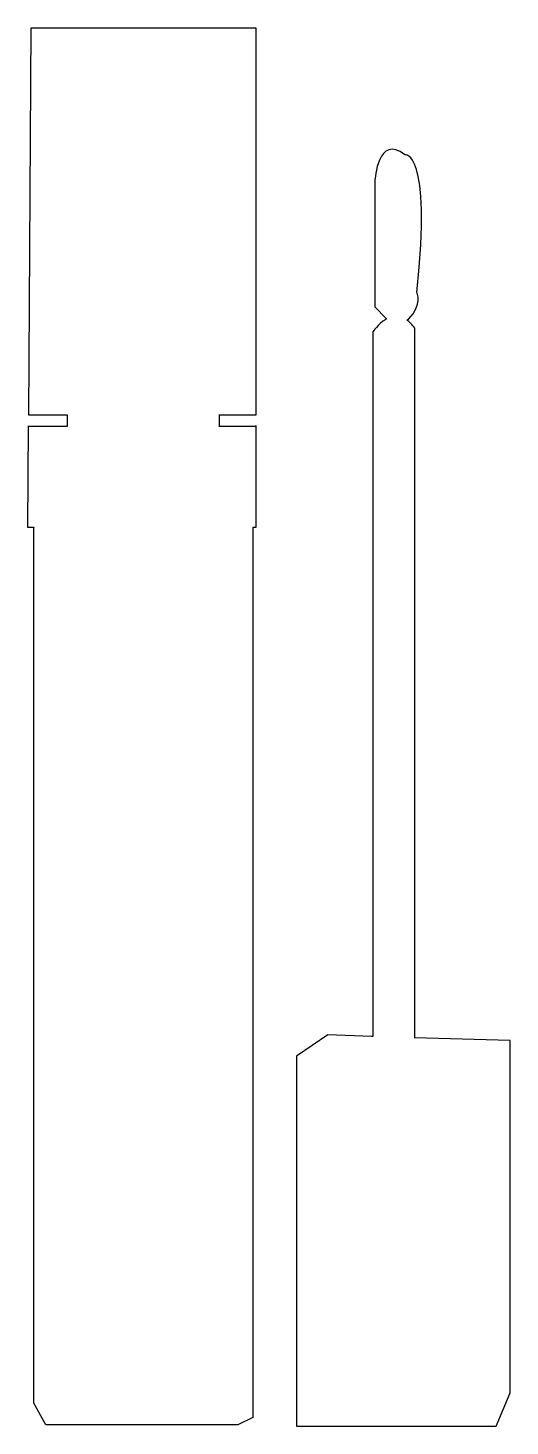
# Model space of a CAD drawing. Header units: centimetres. Extents: x -3.8 to 3.8, y -11 to 11.
import ezdxf

# ---------------------------------------------------------------- set-up
doc = ezdxf.new("R2010")
doc.units = ezdxf.units.CM
doc.header["$MEASUREMENT"] = 0
doc.layers.add('Camada 1', color=7, linetype='Continuous')

msp = doc.modelspace()

# ---------------------------------------------------------------- linework, layer by layer
at = {"layer": 'Camada 1'}
for points, knots in [([(-0.25006, 3.12911), (-0.25006, 3.12911), (-0.20471, 3.12911), (-0.20471, 3.12911), (-0.20471, 3.12911), (-0.20471, 3.12911), (-0.20471, 4.72478), (-0.20471, 4.72478), (-0.20471, 4.72478), (-0.20471, 4.72478), (-0.20471, 4.71693), (-0.20471, 4.71693), (-0.20471, 4.71693), (-0.20471, 4.71693), (-0.78772, 4.71693), (-0.78772, 4.71693), (-0.78772, 4.71693), (-0.78772, 4.71693), (-0.78258, 4.71693), (-0.78258, 4.71693), (-0.78258, 4.71693), (-0.78258, 4.71693), (-0.78258, 4.88959), (-0.78258, 4.88959), (-0.78258, 4.88959), (-0.78258, 4.88959), (-0.7878, 4.88959), (-0.7878, 4.88959), (-0.7878, 4.88959), (-0.7878, 4.88959), (-0.20471, 4.88959), (-0.20471, 4.88959), (-0.20471, 4.88959), (-0.20471, 4.88959), (-0.20471, 4.89184), (-0.20471, 4.89184), (-0.20471, 4.89184), (-0.20471, 4.89184), (-0.20471, 10.95517), (-0.20471, 10.95517), (-0.20471, 10.95517), (-0.20471, 10.95517), (-3.72605, 10.95517), (-3.72605, 10.95517), (-3.72605, 10.95517), (-3.72605, 10.95517), (-3.7651, 4.89184), (-3.7651, 4.89184), (-3.7651, 4.89184), (-3.7651, 4.89184), (-3.76499, 4.88959), (-3.76499, 4.88959), (-3.76499, 4.88959), (-3.76499, 4.88959), (-3.17061, 4.88959), (-3.17061, 4.88959), (-3.17061, 4.88959), (-3.17061, 4.88959), (-3.15939, 4.88959), (-3.15939, 4.88959), (-3.15939, 4.88959), (-3.15939, 4.88959), (-3.15939, 4.71693), (-3.15939, 4.71693), (-3.15939, 4.71693), (-3.15939, 4.71693), (-3.1587, 4.71693), (-3.1587, 4.71693), (-3.1587, 4.71693), (-3.1587, 4.71693), (-3.76619, 4.71693), (-3.76619, 4.71693), (-3.76619, 4.71693), (-3.76619, 4.71693), (-3.76619, 4.71859), (-3.76619, 4.71859), (-3.76619, 4.71859), (-3.76619, 4.71859), (-3.77642, 3.12911), (-3.77642, 3.12911), (-3.77642, 3.12911), (-3.77642, 3.12911), (-3.68435, 3.12911), (-3.68435, 3.12911), (-3.68435, 3.12911), (-3.68435, 3.12911), (-3.68237, 3.13009), (-3.68237, 3.13009), (-3.68237, 3.13009), (-3.68237, 3.13009), (-3.68237, -10.59512), (-3.68237, -10.59512), (-3.68237, -10.59512), (-3.68237, -10.59512), (-3.49446, -10.9353), (-3.49446, -10.9353), (-3.49446, -10.9353), (-3.49446, -10.9353), (-0.48667, -10.9353), (-0.48667, -10.9353), (-0.48667, -10.9353), (-0.48667, -10.9353), (-0.25172, -10.82216), (-0.25172, -10.82216), (-0.25172, -10.82216), (-0.25172, -10.82216), (-0.25172, 3.12408), (-0.25172, 3.12408), (-0.25172, 3.12408), (-0.25172, 3.12408), (-0.25006, 3.12911), (-0.25006, 3.12911)], [0, 0, 0, 0, 0.03448276, 0.03448276, 0.03448276, 0.03448276, 0.06896552, 0.06896552, 0.06896552, 0.06896552, 0.10344828, 0.10344828, 0.10344828, 0.10344828, 0.13793103, 0.13793103, 0.13793103, 0.13793103, 0.17241379, 0.17241379, 0.17241379, 0.17241379, 0.20689655, 0.20689655, 0.20689655, 0.20689655, 0.24137931, 0.24137931, 0.24137931, 0.24137931, 0.27586207, 0.27586207, 0.27586207, 0.27586207, 0.31034483, 0.31034483, 0.31034483, 0.31034483, 0.34482759, 0.34482759, 0.34482759, 0.34482759, 0.37931034, 0.37931034, 0.37931034, 0.37931034, 0.4137931, 0.4137931, 0.4137931, 0.4137931, 0.44827586, 0.44827586, 0.44827586, 0.44827586, 0.48275862, 0.48275862, 0.48275862, 0.48275862, 0.51724138, 0.51724138, 0.51724138, 0.51724138, 0.55172414, 0.55172414, 0.55172414, 0.55172414, 0.5862069, 0.5862069, 0.5862069, 0.5862069, 0.62068966, 0.62068966, 0.62068966, 0.62068966, 0.65517241, 0.65517241, 0.65517241, 0.65517241, 0.68965517, 0.68965517, 0.68965517, 0.68965517, 0.72413793, 0.72413793, 0.72413793, 0.72413793, 0.75862069, 0.75862069, 0.75862069, 0.75862069, 0.79310345, 0.79310345, 0.79310345, 0.79310345, 0.82758621, 0.82758621, 0.82758621, 0.82758621, 0.86206897, 0.86206897, 0.86206897, 0.86206897, 0.89655172, 0.89655172, 0.89655172, 0.89655172, 0.93103448, 0.93103448, 0.93103448, 0.93103448, 1, 1, 1, 1]), ([(0.43336, -5.15817), (0.43336, -5.15817), (0.9213, -4.82683), (0.9213, -4.82683), (0.9213, -4.82683), (0.9213, -4.82683), (1.60797, -4.8481), (1.60797, -4.8481), (1.60797, -4.8481), (1.60797, -4.8481), (1.62805, -4.85122), (1.62805, -4.85122), (1.62805, -4.85122), (1.62805, -4.85122), (1.62806, 6.19132), (1.62806, 6.19132), (1.62806, 6.19132), (1.62806, 6.19132), (1.70833, 6.31597), (1.82917, 6.3873), (1.82917, 6.3873), (1.82917, 6.3873), (1.83348, 6.40315), (1.83348, 6.40315), (1.83348, 6.40315), (1.83348, 6.40315), (1.65936, 6.58338), (1.65936, 6.58338), (1.65936, 6.58338), (1.65936, 6.58338), (1.65936, 8.56812), (1.65936, 8.56812), (1.65936, 8.56812), (1.65936, 8.56812), (1.70638, 9.30525), (2.12921, 8.96507), (2.12921, 8.96507), (2.12921, 8.96507), (2.55223, 9.0786), (2.3173, 6.81001), (2.3173, 6.81001), (2.3173, 6.81001), (2.41234, 6.61885), (2.18607, 6.39329), (2.18607, 6.39329), (2.18607, 6.39329), (2.16186, 6.37686), (2.16186, 6.37686), (2.16186, 6.37686), (2.20279, 6.34733), (2.2443, 6.30545), (2.28603, 6.24809), (2.28603, 6.24809), (2.28603, 6.24809), (2.28603, -4.87285), (2.28603, -4.87285), (2.28603, -4.87285), (2.28603, -4.87285), (2.28169, -4.86893), (2.28169, -4.86893), (2.28169, -4.86893), (2.28169, -4.86893), (3.77643, -4.91497), (3.77643, -4.91497), (3.77643, -4.91497), (3.77643, -4.91497), (3.77643, -10.43733), (3.77643, -10.43733), (3.77643, -10.43733), (3.77643, -10.43733), (3.55783, -10.95517), (3.55783, -10.95517), (3.55783, -10.95517), (3.55783, -10.95517), (0.43336, -10.95517), (0.43336, -10.95517), (0.43336, -10.95517), (0.43336, -10.95517), (0.43336, -5.15817), (0.43336, -5.15817)], [0, 0, 0, 0, 0.04761905, 0.04761905, 0.04761905, 0.04761905, 0.0952381, 0.0952381, 0.0952381, 0.0952381, 0.14285714, 0.14285714, 0.14285714, 0.14285714, 0.19047619, 0.19047619, 0.19047619, 0.19047619, 0.23809524, 0.23809524, 0.23809524, 0.23809524, 0.28571429, 0.28571429, 0.28571429, 0.28571429, 0.33333333, 0.33333333, 0.33333333, 0.33333333, 0.38095238, 0.38095238, 0.38095238, 0.38095238, 0.42857143, 0.42857143, 0.42857143, 0.42857143, 0.47619048, 0.47619048, 0.47619048, 0.47619048, 0.52380952, 0.52380952, 0.52380952, 0.52380952, 0.57142857, 0.57142857, 0.57142857, 0.57142857, 0.61904762, 0.61904762, 0.61904762, 0.61904762, 0.66666667, 0.66666667, 0.66666667, 0.66666667, 0.71428571, 0.71428571, 0.71428571, 0.71428571, 0.76190476, 0.76190476, 0.76190476, 0.76190476, 0.80952381, 0.80952381, 0.80952381, 0.80952381, 0.85714286, 0.85714286, 0.85714286, 0.85714286, 0.9047619, 0.9047619, 0.9047619, 0.9047619, 1, 1, 1, 1])]:
    msp.add_open_spline(points, degree=3, knots=knots, dxfattribs=at)

doc.saveas('drawing.dxf')
